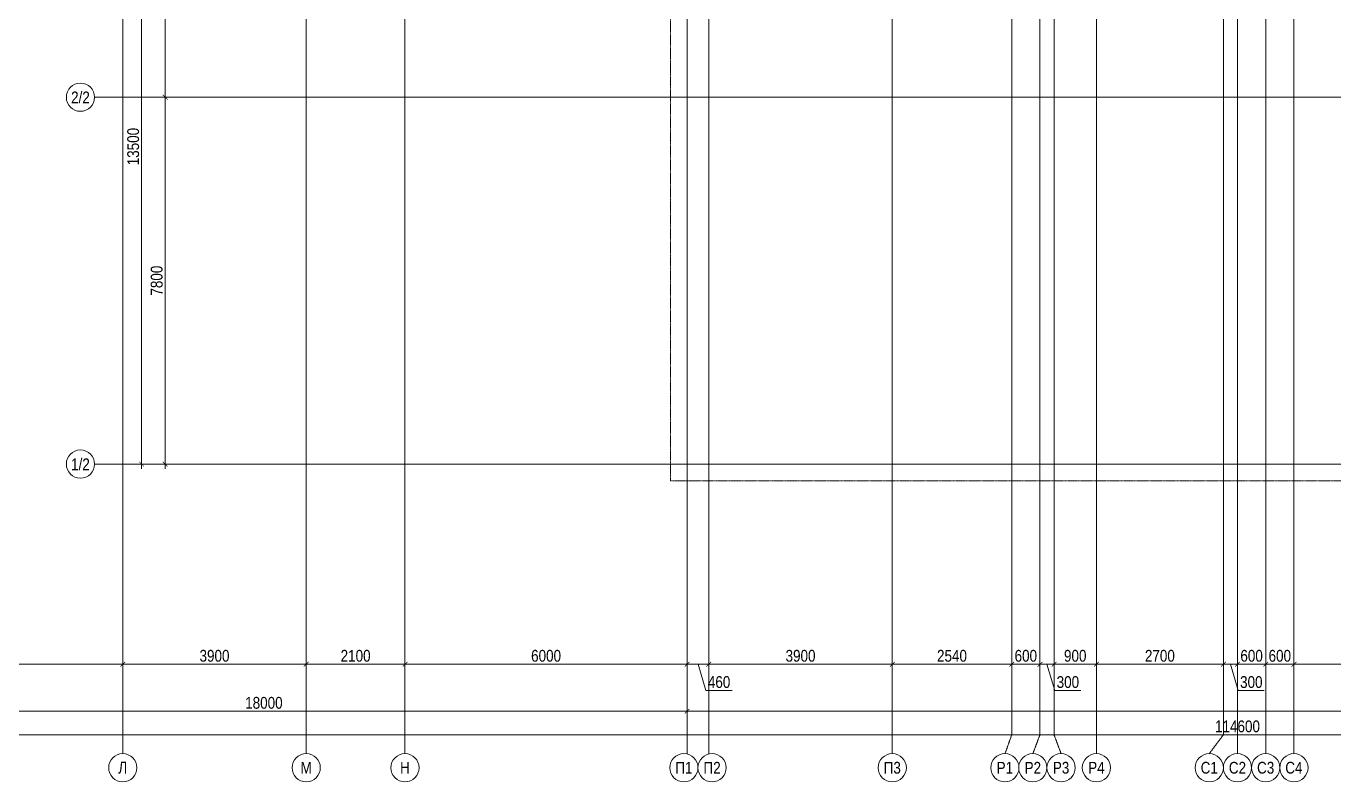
# Model space of a CAD drawing. Header units: millimetres. Extents: x -328335 to 1212475, y -208171 to 164144.
# Drawn here: x 226322 to 254125, y -6755 to 9310 of the extents above; entities that cross this region are included whole.
import ezdxf
from ezdxf import colors
from ezdxf.entities.mleader import LeaderData, LeaderLine
from ezdxf.enums import TextEntityAlignment as Align
from ezdxf.math import Vec2, Vec3

# ---------------------------------------------------------------- set-up
doc = ezdxf.new("R2010")
doc.units = ezdxf.units.MM
doc.header["$LTSCALE"] = 0.5
doc.linetypes.add('CENTER2', pattern=[28.575, 19.05, -3.175, 3.175, -3.175])
doc.linetypes.add('DASHED', pattern=[19.05, 12.7, -6.35])
doc.layers.get('Defpoints').update_dxf_attribs({"color": 140})
doc.layers.add('АР_Делит', color=120, linetype='Continuous', lineweight=0, plot=False)
doc.layers.add('АЦ_Выноски', color=7, linetype='Continuous', lineweight=5)
doc.layers.add('РД_Оси_размер', color=8, linetype='Continuous', lineweight=0)
doc.layers.add('РД_Оси_100', color=7, linetype='Continuous', lineweight=0, true_color=0x525252)
doc.styles.add('style1', font='ARIALN.TTF')
doc.styles.add('ккк', font='isocpeur.ttf', dxfattribs={"width": 0.85, "oblique": 15})
doc.dimstyles.new('Dim100_ареал', dxfattribs={"dimscale": 100, "dimtxt": 2.5, "dimasz": 1, "dimexe": 1, "dimexo": 1, "dimgap": 0.5, "dimtad": 1, "dimzin": 12, "dimdsep": 46, "dimtxsty": 'style1', "dimblk": 'ARCHTICK', "dimcen": 1, "dimdle": 1, "dimaunit": 1, "dimadec": 0, "dimazin": 3, "dimtfac": 1, "dimtmove": 1, "dimatfit": 3, "dimldrblk": 'OPEN30', "dimfxl": 2, "dimfxlon": 1, "dimtolj": 1, "dimtzin": 0, "dimlwd": 5, "dimlwe": 5, "dimarcsym": 0})

# ---------------------------------------------------------------- blocks, each defined once
blk = doc.blocks.new('A-iden')
at = {"linetype": 'Continuous', "lineweight": 5}
blk.add_circle((0, -4), 3, dxfattribs=at)
at = {"color": 0, "linetype": 'Continuous', "lineweight": 20, "style": 'ккк', "width": 0.85}
blk.add_attdef('ID', text='', height=4, dxfattribs=at).set_placement((0.31, -3.85), align=Align.MIDDLE_CENTER)
blk = doc.blocks.new('_ArchTick')
at = {"color": 0, "linetype": 'ByBlock', "const_width": 0.15}
blk.add_lwpolyline([(-0.5, -0.5), (0.5, 0.5)], dxfattribs=at)
blk = doc.blocks.new('*D168')
at = {"layer": 'Defpoints', "color": 0, "transparency": 16777216}
for p in [(28500, -3255), (33600, -3255), (33600, -4255)]:
    blk.add_point(p, dxfattribs=at)
at = {"layer": 'РД_Оси_размер', "color": 0, "lineweight": 5, "transparency": 16777216}
for p, q in [((28500, -4055), (28500, -4355)), ((33600, -4055), (33600, -4355)), ((28400, -4255), (33700, -4255))]:
    blk.add_line(p, q, dxfattribs=at)
at = {"layer": 'РД_Оси_размер', "color": 0, "lineweight": 5, "transparency": 16777216, "xscale": 100, "yscale": 100, "zscale": 100, "rotation": 180}
blk.add_blockref('_ArchTick', (28500, -4255), dxfattribs=at)
at = {"layer": 'РД_Оси_размер', "color": 0, "lineweight": 5, "transparency": 16777216, "xscale": 100, "yscale": 100, "zscale": 100}
blk.add_blockref('_ArchTick', (33600, -4255), dxfattribs=at)
at = {"layer": 'РД_Оси_размер', "color": 0, "transparency": 16777216, "insert": (31050, -4077), "char_height": 250, "attachment_point": 5, "style": 'style1'}
blk.add_mtext('\\A1;5100', dxfattribs=at)
blk = doc.blocks.new('_Open30')
at = {"color": 0, "linetype": 'ByBlock', "lineweight": -2}
for p, q in [((-1, 0.27), (0, 0)), ((0, 0), (-1, -0.27)), ((0, 0), (-1, 0))]:
    blk.add_line(p, q, dxfattribs=at)
blk = doc.blocks.new('*D169')
at = {"layer": 'Defpoints', "color": 0, "transparency": 16777216}
for p in [(33600, -3255), (37500, -3255), (37500, -4255)]:
    blk.add_point(p, dxfattribs=at)
at = {"layer": 'РД_Оси_размер', "color": 0, "lineweight": 5, "transparency": 16777216}
for p, q in [((33600, -4055), (33600, -4355)), ((37500, -4055), (37500, -4355)), ((33500, -4255), (37600, -4255))]:
    blk.add_line(p, q, dxfattribs=at)
at = {"layer": 'РД_Оси_размер', "color": 0, "lineweight": 5, "transparency": 16777216, "xscale": 100, "yscale": 100, "zscale": 100, "rotation": 180}
blk.add_blockref('_ArchTick', (33600, -4255), dxfattribs=at)
at = {"layer": 'РД_Оси_размер', "color": 0, "lineweight": 5, "transparency": 16777216, "xscale": 100, "yscale": 100, "zscale": 100}
blk.add_blockref('_ArchTick', (37500, -4255), dxfattribs=at)
at = {"layer": 'РД_Оси_размер', "color": 0, "transparency": 16777216, "insert": (35550, -4077), "char_height": 250, "attachment_point": 5, "style": 'style1'}
blk.add_mtext('\\A1;3900', dxfattribs=at)
blk = doc.blocks.new('*D170')
at = {"layer": 'Defpoints', "color": 0, "transparency": 16777216}
for p in [(37500, -3255), (39600, -3255), (39600, -4255)]:
    blk.add_point(p, dxfattribs=at)
at = {"layer": 'РД_Оси_размер', "color": 0, "lineweight": 5, "transparency": 16777216}
for p, q in [((37500, -4055), (37500, -4355)), ((39600, -4055), (39600, -4355)), ((37400, -4255), (39700, -4255))]:
    blk.add_line(p, q, dxfattribs=at)
at = {"layer": 'РД_Оси_размер', "color": 0, "lineweight": 5, "transparency": 16777216, "xscale": 100, "yscale": 100, "zscale": 100, "rotation": 180}
blk.add_blockref('_ArchTick', (37500, -4255), dxfattribs=at)
at = {"layer": 'РД_Оси_размер', "color": 0, "lineweight": 5, "transparency": 16777216, "xscale": 100, "yscale": 100, "zscale": 100}
blk.add_blockref('_ArchTick', (39600, -4255), dxfattribs=at)
at = {"layer": 'РД_Оси_размер', "color": 0, "transparency": 16777216, "insert": (38550, -4077), "char_height": 250, "attachment_point": 5, "style": 'style1'}
blk.add_mtext('\\A1;2100', dxfattribs=at)
blk = doc.blocks.new('*D171')
at = {"layer": 'Defpoints', "color": 0, "transparency": 16777216}
for p in [(39600, -3255), (45600, -3255), (45600, -4255)]:
    blk.add_point(p, dxfattribs=at)
at = {"layer": 'РД_Оси_размер', "color": 0, "lineweight": 5, "transparency": 16777216}
for p, q in [((39600, -4055), (39600, -4355)), ((45600, -4055), (45600, -4355)), ((39500, -4255), (45700, -4255))]:
    blk.add_line(p, q, dxfattribs=at)
at = {"layer": 'РД_Оси_размер', "color": 0, "lineweight": 5, "transparency": 16777216, "xscale": 100, "yscale": 100, "zscale": 100, "rotation": 180}
blk.add_blockref('_ArchTick', (39600, -4255), dxfattribs=at)
at = {"layer": 'РД_Оси_размер', "color": 0, "lineweight": 5, "transparency": 16777216, "xscale": 100, "yscale": 100, "zscale": 100}
blk.add_blockref('_ArchTick', (45600, -4255), dxfattribs=at)
at = {"layer": 'РД_Оси_размер', "color": 0, "transparency": 16777216, "insert": (42600, -4077), "char_height": 250, "attachment_point": 5, "style": 'style1'}
blk.add_mtext('\\A1;6000', dxfattribs=at)
blk = doc.blocks.new('*D172')
at = {"layer": 'Defpoints', "color": 0, "transparency": 16777216}
for p in [(45600, -3255), (46060, -3255), (46060, -4255)]:
    blk.add_point(p, dxfattribs=at)
at = {"layer": 'РД_Оси_размер', "color": 0, "lineweight": 5, "transparency": 16777216}
for p, q in [((45600, -4055), (45600, -4355)), ((46060, -4055), (46060, -4355)), ((45500, -4255), (46160, -4255)), ((45830, -4255), (45997, -4813)), ((45997, -4813), (46558, -4813))]:
    blk.add_line(p, q, dxfattribs=at)
at = {"layer": 'РД_Оси_размер', "color": 0, "lineweight": 5, "transparency": 16777216, "xscale": 100, "yscale": 100, "zscale": 100, "rotation": 180}
blk.add_blockref('_ArchTick', (45600, -4255), dxfattribs=at)
at = {"layer": 'РД_Оси_размер', "color": 0, "lineweight": 5, "transparency": 16777216, "xscale": 100, "yscale": 100, "zscale": 100}
blk.add_blockref('_ArchTick', (46060, -4255), dxfattribs=at)
at = {"layer": 'РД_Оси_размер', "color": 0, "transparency": 16777216, "insert": (46278, -4635), "char_height": 250, "attachment_point": 5, "style": 'style1'}
blk.add_mtext('\\A1;460', dxfattribs=at)
blk = doc.blocks.new('*D173')
at = {"layer": 'Defpoints', "color": 0, "transparency": 16777216}
for p in [(46060, -3255), (49960, -3255), (49960, -4255)]:
    blk.add_point(p, dxfattribs=at)
at = {"layer": 'РД_Оси_размер', "color": 0, "lineweight": 5, "transparency": 16777216}
for p, q in [((46060, -4055), (46060, -4355)), ((49960, -4055), (49960, -4355)), ((45960, -4255), (50060, -4255))]:
    blk.add_line(p, q, dxfattribs=at)
at = {"layer": 'РД_Оси_размер', "color": 0, "lineweight": 5, "transparency": 16777216, "xscale": 100, "yscale": 100, "zscale": 100, "rotation": 180}
blk.add_blockref('_ArchTick', (46060, -4255), dxfattribs=at)
at = {"layer": 'РД_Оси_размер', "color": 0, "lineweight": 5, "transparency": 16777216, "xscale": 100, "yscale": 100, "zscale": 100}
blk.add_blockref('_ArchTick', (49960, -4255), dxfattribs=at)
at = {"layer": 'РД_Оси_размер', "color": 0, "transparency": 16777216, "insert": (48010, -4077), "char_height": 250, "attachment_point": 5, "style": 'style1'}
blk.add_mtext('\\A1;3900', dxfattribs=at)
blk = doc.blocks.new('*D174')
at = {"layer": 'Defpoints', "color": 0, "transparency": 16777216}
for p in [(49960, -3255), (52500, -3255), (52500, -4255)]:
    blk.add_point(p, dxfattribs=at)
at = {"layer": 'РД_Оси_размер', "color": 0, "lineweight": 5, "transparency": 16777216}
for p, q in [((49960, -4055), (49960, -4355)), ((52500, -4055), (52500, -4355)), ((49860, -4255), (52600, -4255))]:
    blk.add_line(p, q, dxfattribs=at)
at = {"layer": 'РД_Оси_размер', "color": 0, "lineweight": 5, "transparency": 16777216, "xscale": 100, "yscale": 100, "zscale": 100, "rotation": 180}
blk.add_blockref('_ArchTick', (49960, -4255), dxfattribs=at)
at = {"layer": 'РД_Оси_размер', "color": 0, "lineweight": 5, "transparency": 16777216, "xscale": 100, "yscale": 100, "zscale": 100}
blk.add_blockref('_ArchTick', (52500, -4255), dxfattribs=at)
at = {"layer": 'РД_Оси_размер', "color": 0, "transparency": 16777216, "insert": (51230, -4077), "char_height": 250, "attachment_point": 5, "style": 'style1'}
blk.add_mtext('\\A1;2540', dxfattribs=at)
blk = doc.blocks.new('*D175')
at = {"layer": 'Defpoints', "color": 0, "transparency": 16777216}
for p in [(52500, -3255), (53100, -3255), (53100, -4255)]:
    blk.add_point(p, dxfattribs=at)
at = {"layer": 'РД_Оси_размер', "color": 0, "lineweight": 5, "transparency": 16777216}
for p, q in [((52500, -4055), (52500, -4355)), ((53100, -4055), (53100, -4355)), ((52400, -4255), (53200, -4255))]:
    blk.add_line(p, q, dxfattribs=at)
at = {"layer": 'РД_Оси_размер', "color": 0, "lineweight": 5, "transparency": 16777216, "xscale": 100, "yscale": 100, "zscale": 100, "rotation": 180}
blk.add_blockref('_ArchTick', (52500, -4255), dxfattribs=at)
at = {"layer": 'РД_Оси_размер', "color": 0, "lineweight": 5, "transparency": 16777216, "xscale": 100, "yscale": 100, "zscale": 100}
blk.add_blockref('_ArchTick', (53100, -4255), dxfattribs=at)
at = {"layer": 'РД_Оси_размер', "color": 0, "transparency": 16777216, "insert": (52800, -4077), "char_height": 250, "attachment_point": 5, "style": 'style1'}
blk.add_mtext('\\A1;600', dxfattribs=at)
blk = doc.blocks.new('*D176')
at = {"layer": 'Defpoints', "color": 0, "transparency": 16777216}
for p in [(53100, -3255), (53400, -3255), (53400, -4255)]:
    blk.add_point(p, dxfattribs=at)
at = {"layer": 'РД_Оси_размер', "color": 0, "lineweight": 5, "transparency": 16777216}
for p, q in [((53100, -4055), (53100, -4355)), ((53400, -4055), (53400, -4355)), ((53000, -4255), (53500, -4255)), ((53250, -4255), (53417, -4813)), ((53417, -4813), (53970, -4813))]:
    blk.add_line(p, q, dxfattribs=at)
at = {"layer": 'РД_Оси_размер', "color": 0, "lineweight": 5, "transparency": 16777216, "xscale": 100, "yscale": 100, "zscale": 100, "rotation": 180}
blk.add_blockref('_ArchTick', (53100, -4255), dxfattribs=at)
at = {"layer": 'РД_Оси_размер', "color": 0, "lineweight": 5, "transparency": 16777216, "xscale": 100, "yscale": 100, "zscale": 100}
blk.add_blockref('_ArchTick', (53400, -4255), dxfattribs=at)
at = {"layer": 'РД_Оси_размер', "color": 0, "transparency": 16777216, "insert": (53694, -4635), "char_height": 250, "attachment_point": 5, "style": 'style1'}
blk.add_mtext('\\A1;300', dxfattribs=at)
blk = doc.blocks.new('*D259')
at = {"layer": 'Defpoints', "color": 0, "transparency": 16777216}
for p in [(53400, -3255), (54300, -3255), (54300, -4255)]:
    blk.add_point(p, dxfattribs=at)
at = {"layer": 'РД_Оси_размер', "color": 0, "lineweight": 5, "transparency": 16777216}
for p, q in [((53400, -4055), (53400, -4355)), ((54300, -4055), (54300, -4355)), ((53300, -4255), (54400, -4255))]:
    blk.add_line(p, q, dxfattribs=at)
at = {"layer": 'РД_Оси_размер', "color": 0, "lineweight": 5, "transparency": 16777216, "xscale": 100, "yscale": 100, "zscale": 100, "rotation": 180}
blk.add_blockref('_ArchTick', (53400, -4255), dxfattribs=at)
at = {"layer": 'РД_Оси_размер', "color": 0, "lineweight": 5, "transparency": 16777216, "xscale": 100, "yscale": 100, "zscale": 100}
blk.add_blockref('_ArchTick', (54300, -4255), dxfattribs=at)
at = {"layer": 'РД_Оси_размер', "color": 0, "transparency": 16777216, "insert": (53850, -4077), "char_height": 250, "attachment_point": 5, "style": 'style1'}
blk.add_mtext('\\A1;900', dxfattribs=at)
blk = doc.blocks.new('*D260')
at = {"layer": 'Defpoints', "color": 0, "transparency": 16777216}
for p in [(54300, -3255), (57000, -3255), (57000, -4255)]:
    blk.add_point(p, dxfattribs=at)
at = {"layer": 'РД_Оси_размер', "color": 0, "lineweight": 5, "transparency": 16777216}
for p, q in [((54300, -4055), (54300, -4355)), ((57000, -4055), (57000, -4355)), ((54200, -4255), (57100, -4255))]:
    blk.add_line(p, q, dxfattribs=at)
at = {"layer": 'РД_Оси_размер', "color": 0, "lineweight": 5, "transparency": 16777216, "xscale": 100, "yscale": 100, "zscale": 100, "rotation": 180}
blk.add_blockref('_ArchTick', (54300, -4255), dxfattribs=at)
at = {"layer": 'РД_Оси_размер', "color": 0, "lineweight": 5, "transparency": 16777216, "xscale": 100, "yscale": 100, "zscale": 100}
blk.add_blockref('_ArchTick', (57000, -4255), dxfattribs=at)
at = {"layer": 'РД_Оси_размер', "color": 0, "transparency": 16777216, "insert": (55650, -4077), "char_height": 250, "attachment_point": 5, "style": 'style1'}
blk.add_mtext('\\A1;2700', dxfattribs=at)
blk = doc.blocks.new('*D261')
at = {"layer": 'Defpoints', "color": 0, "transparency": 16777216}
for p in [(57000, -3255), (57300, -3255), (57300, -4255)]:
    blk.add_point(p, dxfattribs=at)
at = {"layer": 'РД_Оси_размер', "color": 0, "lineweight": 5, "transparency": 16777216}
for p, q in [((57000, -4055), (57000, -4355)), ((57300, -4055), (57300, -4355)), ((56900, -4255), (57400, -4255)), ((57150, -4255), (57317, -4813)), ((57317, -4813), (57870, -4813))]:
    blk.add_line(p, q, dxfattribs=at)
at = {"layer": 'РД_Оси_размер', "color": 0, "lineweight": 5, "transparency": 16777216, "xscale": 100, "yscale": 100, "zscale": 100, "rotation": 180}
blk.add_blockref('_ArchTick', (57000, -4255), dxfattribs=at)
at = {"layer": 'РД_Оси_размер', "color": 0, "lineweight": 5, "transparency": 16777216, "xscale": 100, "yscale": 100, "zscale": 100}
blk.add_blockref('_ArchTick', (57300, -4255), dxfattribs=at)
at = {"layer": 'РД_Оси_размер', "color": 0, "transparency": 16777216, "insert": (57594, -4635), "char_height": 250, "attachment_point": 5, "style": 'style1'}
blk.add_mtext('\\A1;300', dxfattribs=at)
blk = doc.blocks.new('*D262')
at = {"layer": 'Defpoints', "color": 0, "transparency": 16777216}
for p in [(57300, -3255), (57900, -3255), (57900, -4255)]:
    blk.add_point(p, dxfattribs=at)
at = {"layer": 'РД_Оси_размер', "color": 0, "lineweight": 5, "transparency": 16777216}
for p, q in [((57300, -4055), (57300, -4355)), ((57900, -4055), (57900, -4355)), ((57200, -4255), (58000, -4255))]:
    blk.add_line(p, q, dxfattribs=at)
at = {"layer": 'РД_Оси_размер', "color": 0, "lineweight": 5, "transparency": 16777216, "xscale": 100, "yscale": 100, "zscale": 100, "rotation": 180}
blk.add_blockref('_ArchTick', (57300, -4255), dxfattribs=at)
at = {"layer": 'РД_Оси_размер', "color": 0, "lineweight": 5, "transparency": 16777216, "xscale": 100, "yscale": 100, "zscale": 100}
blk.add_blockref('_ArchTick', (57900, -4255), dxfattribs=at)
at = {"layer": 'РД_Оси_размер', "color": 0, "transparency": 16777216, "insert": (57600, -4077), "char_height": 250, "attachment_point": 5, "style": 'style1'}
blk.add_mtext('\\A1;600', dxfattribs=at)
blk = doc.blocks.new('*D263')
at = {"layer": 'Defpoints', "color": 0, "transparency": 16777216}
for p in [(57900, -3255), (58500, -3255), (58500, -4255)]:
    blk.add_point(p, dxfattribs=at)
at = {"layer": 'РД_Оси_размер', "color": 0, "lineweight": 5, "transparency": 16777216}
for p, q in [((57900, -4055), (57900, -4355)), ((58500, -4055), (58500, -4355)), ((57800, -4255), (58600, -4255))]:
    blk.add_line(p, q, dxfattribs=at)
at = {"layer": 'РД_Оси_размер', "color": 0, "lineweight": 5, "transparency": 16777216, "xscale": 100, "yscale": 100, "zscale": 100, "rotation": 180}
blk.add_blockref('_ArchTick', (57900, -4255), dxfattribs=at)
at = {"layer": 'РД_Оси_размер', "color": 0, "lineweight": 5, "transparency": 16777216, "xscale": 100, "yscale": 100, "zscale": 100}
blk.add_blockref('_ArchTick', (58500, -4255), dxfattribs=at)
at = {"layer": 'РД_Оси_размер', "color": 0, "transparency": 16777216, "insert": (58200, -4077), "char_height": 250, "attachment_point": 5, "style": 'style1'}
blk.add_mtext('\\A1;600', dxfattribs=at)
blk = doc.blocks.new('*D264')
at = {"layer": 'Defpoints', "color": 0, "transparency": 16777216}
for p in [(58500, -3255), (62100, -3255), (62100, -4255)]:
    blk.add_point(p, dxfattribs=at)
at = {"layer": 'РД_Оси_размер', "color": 0, "lineweight": 5, "transparency": 16777216}
for p, q in [((58500, -4055), (58500, -4355)), ((62100, -4055), (62100, -4355)), ((58400, -4255), (62200, -4255))]:
    blk.add_line(p, q, dxfattribs=at)
at = {"layer": 'РД_Оси_размер', "color": 0, "lineweight": 5, "transparency": 16777216, "xscale": 100, "yscale": 100, "zscale": 100, "rotation": 180}
blk.add_blockref('_ArchTick', (58500, -4255), dxfattribs=at)
at = {"layer": 'РД_Оси_размер', "color": 0, "lineweight": 5, "transparency": 16777216, "xscale": 100, "yscale": 100, "zscale": 100}
blk.add_blockref('_ArchTick', (62100, -4255), dxfattribs=at)
at = {"layer": 'РД_Оси_размер', "color": 0, "transparency": 16777216, "insert": (60300, -4077), "char_height": 250, "attachment_point": 5, "style": 'style1'}
blk.add_mtext('\\A1;3600', dxfattribs=at)
blk = doc.blocks.new('*D30')
at = {"layer": 'Defpoints', "color": 0, "transparency": 16777216}
for p in [(0, -3255), (114600, -3255), (114600, -5755)]:
    blk.add_point(p, dxfattribs=at)
at = {"layer": 'РД_Оси_размер', "color": 0, "lineweight": 5, "transparency": 16777216}
for p, q in [((0, -5555), (0, -5855)), ((114600, -5555), (114600, -5855)), ((-100, -5755), (114700, -5755))]:
    blk.add_line(p, q, dxfattribs=at)
at = {"layer": 'РД_Оси_размер', "color": 0, "lineweight": 5, "transparency": 16777216, "xscale": 100, "yscale": 100, "zscale": 100, "rotation": 180}
blk.add_blockref('_ArchTick', (0, -5755), dxfattribs=at)
at = {"layer": 'РД_Оси_размер', "color": 0, "lineweight": 5, "transparency": 16777216, "xscale": 100, "yscale": 100, "zscale": 100}
blk.add_blockref('_ArchTick', (114600, -5755), dxfattribs=at)
at = {"layer": 'РД_Оси_размер', "color": 0, "transparency": 16777216, "insert": (57300, -5577), "char_height": 250, "attachment_point": 5, "style": 'style1'}
blk.add_mtext('\\A1;114600', dxfattribs=at)
blk = doc.blocks.new('*D43')
at = {"layer": 'Defpoints', "color": 0, "transparency": 16777216}
for p in [(34000, 13500), (37500, 13500), (37500, 0)]:
    blk.add_point(p, dxfattribs=at)
at = {"layer": 'РД_Оси_размер', "color": 0, "lineweight": 5, "transparency": 16777216}
for p, q in [((34200, 13500), (33900, 13500)), ((34000, -100), (34000, 13600)), ((34200, 0), (33900, 0))]:
    blk.add_line(p, q, dxfattribs=at)
at = {"layer": 'РД_Оси_размер', "color": 0, "lineweight": 5, "transparency": 16777216, "xscale": 100, "yscale": 100, "zscale": 100}
for p, rotation in [((34000, 13500), 90), ((34000, 0), 270)]:
    blk.add_blockref('_ArchTick', p, dxfattribs=dict(at, rotation=rotation))
at = {"layer": 'РД_Оси_размер', "color": 0, "transparency": 16777216, "insert": (33822, 6750), "char_height": 250, "attachment_point": 5, "rotation": 90, "style": 'style1'}
blk.add_mtext('\\A1;13500', dxfattribs=at)
blk = doc.blocks.new('*D181')
at = {"layer": 'Defpoints', "color": 0, "transparency": 16777216}
for p in [(36000, 12000), (34500, 7800), (36000, 7800)]:
    blk.add_point(p, dxfattribs=at)
at = {"layer": 'РД_Оси_размер', "color": 0, "lineweight": 5, "transparency": 16777216}
for p, q in [((34700, 12000), (34400, 12000)), ((34500, 12100), (34500, 7700)), ((34700, 7800), (34400, 7800))]:
    blk.add_line(p, q, dxfattribs=at)
at = {"layer": 'РД_Оси_размер', "color": 0, "lineweight": 5, "transparency": 16777216, "xscale": 100, "yscale": 100, "zscale": 100}
for p, rotation in [((34500, 12000), 90), ((34500, 7800), 270)]:
    blk.add_blockref('_ArchTick', p, dxfattribs=dict(at, rotation=rotation))
at = {"layer": 'РД_Оси_размер', "color": 0, "transparency": 16777216, "insert": (34322, 9900), "char_height": 250, "attachment_point": 5, "rotation": 90, "style": 'style1'}
blk.add_mtext('\\A1;4200', dxfattribs=at)
blk = doc.blocks.new('*D182')
at = {"layer": 'Defpoints', "color": 0, "transparency": 16777216}
for p in [(36000, 7800), (34500, 0), (36000, 0)]:
    blk.add_point(p, dxfattribs=at)
at = {"layer": 'РД_Оси_размер', "color": 0, "lineweight": 5, "transparency": 16777216}
for p, q in [((34700, 7800), (34400, 7800)), ((34500, 7900), (34500, -100)), ((34700, 0), (34400, 0))]:
    blk.add_line(p, q, dxfattribs=at)
at = {"layer": 'РД_Оси_размер', "color": 0, "lineweight": 5, "transparency": 16777216, "xscale": 100, "yscale": 100, "zscale": 100}
for p, rotation in [((34500, 7800), 90), ((34500, 0), 270)]:
    blk.add_blockref('_ArchTick', p, dxfattribs=dict(at, rotation=rotation))
at = {"layer": 'РД_Оси_размер', "color": 0, "transparency": 16777216, "insert": (34322, 3900), "char_height": 250, "attachment_point": 5, "rotation": 90, "style": 'style1'}
blk.add_mtext('\\A1;7800', dxfattribs=at)
blk = doc.blocks.new('*D50')
at = {"layer": 'Defpoints', "color": 0, "transparency": 16777216}
for p in [(27600, -3255), (45600, -3253), (45600, -5255)]:
    blk.add_point(p, dxfattribs=at)
at = {"layer": 'РД_Оси_размер', "color": 0, "lineweight": 5, "transparency": 16777216}
for p, q in [((27500, -5255), (45700, -5255)), ((27600, -5055), (27600, -5355)), ((45600, -5055), (45600, -5355))]:
    blk.add_line(p, q, dxfattribs=at)
at = {"layer": 'РД_Оси_размер', "color": 0, "lineweight": 5, "transparency": 16777216, "xscale": 100, "yscale": 100, "zscale": 100, "rotation": 180}
blk.add_blockref('_ArchTick', (27600, -5255), dxfattribs=at)
at = {"layer": 'РД_Оси_размер', "color": 0, "lineweight": 5, "transparency": 16777216, "xscale": 100, "yscale": 100, "zscale": 100}
blk.add_blockref('_ArchTick', (45600, -5255), dxfattribs=at)
at = {"layer": 'РД_Оси_размер', "color": 0, "transparency": 16777216, "insert": (36600, -5077), "char_height": 250, "attachment_point": 5, "style": 'style1'}
blk.add_mtext('\\A1;18000', dxfattribs=at)
blk = doc.blocks.new('*D46')
at = {"layer": 'Defpoints', "color": 0, "transparency": 16777216}
for p in [(45600, -3255), (83100, -3255), (83100, -5255)]:
    blk.add_point(p, dxfattribs=at)
at = {"layer": 'РД_Оси_размер', "color": 0, "lineweight": 5, "transparency": 16777216}
for p, q in [((45500, -5255), (83200, -5255)), ((45600, -5055), (45600, -5355)), ((83100, -5055), (83100, -5355))]:
    blk.add_line(p, q, dxfattribs=at)
at = {"layer": 'РД_Оси_размер', "color": 0, "lineweight": 5, "transparency": 16777216, "xscale": 100, "yscale": 100, "zscale": 100, "rotation": 180}
blk.add_blockref('_ArchTick', (45600, -5255), dxfattribs=at)
at = {"layer": 'РД_Оси_размер', "color": 0, "lineweight": 5, "transparency": 16777216, "xscale": 100, "yscale": 100, "zscale": 100}
blk.add_blockref('_ArchTick', (83100, -5255), dxfattribs=at)
at = {"layer": 'РД_Оси_размер', "color": 0, "transparency": 16777216, "insert": (64350, -5077), "char_height": 250, "attachment_point": 5, "style": 'style1'}
blk.add_mtext('\\A1;37500', dxfattribs=at)
blk = doc.blocks.new('_Dot')
at = {"color": 0, "linetype": 'ByBlock', "lineweight": -2}
blk.add_line((-0.5, 0), (-1, 0), dxfattribs=at)
at = {"color": 0, "linetype": 'ByBlock', "const_width": 0.5}
blk.add_lwpolyline([(-0.25, 0, 1), (0.25, 0, 1)], format="xyb", close=True, dxfattribs=at)
blk = doc.blocks.new('СОШ_2200_АР_ОСИ_М100_28.05.24')
at = {"layer": 'АР_Делит', "color": 5, "linetype": 'DASHED'}
blk.add_lwpolyline([(-355, 100855), (37145, 100855), (37145, 129155), (72745, 129155), (72745, 135155), (114955, 135155), (114955, -355), (93595.036, -355), (93595.036, 13855), (94145, 13855), (94145, 68320), (66055, 68320), (66055, 13857.73), (83455, 13857.73), (83455, -355), (45245, -355), (45245, 13145), (44695, 13145), (44695, 26755), (45245, 26755), (45245, 68320), (20455, 68320)], dxfattribs=at)
at = {"layer": 'РД_Оси_100', "color": 8, "linetype": 'CENTER2', "true_color": 0x808080}
for p, q in [((37500, -6155), (37500, 139938.679)), ((39600, -6155), (39600, 139938.679)), ((49960, -6155), (49960, 139938.679)), ((33000, 7800), (85055, 7800)), ((33000, 0), (85055, 0))]:
    blk.add_line(p, q, dxfattribs=at)
for points in [[(33600, 139938.679), (33600, -6155)], [(45530, 139938.679), (45600, 139538.679), (45600, -6163.457)], [(46060, -6163.105), (46060, 139538.679), (46130, 139938.679)], [(52500, 139938.679), (52500, -5755), (52358.276, -6155)], [(53100, 139938.679), (53100, -5755), (52949.266, -6155)], [(54300, 139938.679), (54300, -6155)], [(57300, 139938.679), (57300, -6155)], [(58500, 139938.679), (58500, -6155)], [(53400, 70753.904), (53400, -5755), (53550, -6155)], [(57000, 70839.76), (57000, -5755), (56700, -6155)], [(57900, 70753.904), (57900, -6155)]]:
    blk.add_lwpolyline(points, dxfattribs=at)
at = {"layer": 'РД_Оси_100', "color": 0}
ref = blk.add_blockref('A-iden', (32700, 8200), dxfattribs=dict(at, xscale=100, yscale=100, zscale=100))
ref.add_attrib('ID', '2/2', dxfattribs={"layer": '0', "linetype": 'Continuous', "height": 250, "style": 'style1'}).set_placement((32700, 7800), align=Align.MIDDLE)
ref = blk.add_blockref('A-iden', (32700, 400), dxfattribs=dict(at, xscale=100, yscale=100, zscale=100))
ref.add_attrib('ID', '1/2', dxfattribs={"layer": '0', "linetype": 'Continuous', "height": 250, "style": 'style1'}).set_placement((32700, 0), align=Align.MIDDLE)
ref = blk.add_blockref('A-iden', (33600, -6054.999), dxfattribs=dict(at, xscale=100, yscale=100, zscale=100))
ref.add_attrib('ID', 'Л', dxfattribs={"layer": '0', "linetype": 'Continuous', "height": 250, "style": 'style1'}).set_placement((33600, -6454.999), align=Align.MIDDLE)
ref = blk.add_blockref('A-iden', (37500, -6054.999), dxfattribs=dict(at, xscale=100, yscale=100, zscale=100))
ref.add_attrib('ID', 'М', dxfattribs={"layer": '0', "linetype": 'Continuous', "height": 250, "style": 'style1'}).set_placement((37500, -6454.999), align=Align.MIDDLE)
ref = blk.add_blockref('A-iden', (39600, -6054.999), dxfattribs=dict(at, xscale=100, yscale=100, zscale=100))
ref.add_attrib('ID', 'Н', dxfattribs={"layer": '0', "linetype": 'Continuous', "height": 250, "style": 'style1'}).set_placement((39600, -6454.999), align=Align.MIDDLE)
ref = blk.add_blockref('A-iden', (45529.266, -6054.999), dxfattribs=dict(at, xscale=100, yscale=100, zscale=100))
ref.add_attrib('ID', 'П1', dxfattribs={"layer": '0', "linetype": 'Continuous', "height": 250, "style": 'style1'}).set_placement((45529.266, -6454.999), align=Align.MIDDLE)
at = {"layer": 'РД_Оси_100', "color": 1}
ref = blk.add_blockref('A-iden', (46129.266, -6054.999), dxfattribs=dict(at, xscale=100, yscale=100, zscale=100))
ref.add_attrib('ID', 'П2', dxfattribs={"layer": '0', "linetype": 'Continuous', "height": 250, "style": 'style1'}).set_placement((46129.266, -6454.999), align=Align.MIDDLE)
ref = blk.add_blockref('A-iden', (49960, -6054.999), dxfattribs=dict(at, xscale=100, yscale=100, zscale=100))
ref.add_attrib('ID', 'П3', dxfattribs={"layer": '0', "linetype": 'Continuous', "height": 250, "style": 'style1'}).set_placement((49960, -6454.999), align=Align.MIDDLE)
at = {"layer": 'РД_Оси_100', "color": 0}
ref = blk.add_blockref('A-iden', (52353.771, -6054.966), dxfattribs=dict(at, xscale=100, yscale=100, zscale=100))
ref.add_attrib('ID', 'Р1', dxfattribs={"layer": '0', "linetype": 'Continuous', "height": 250, "style": 'style1'}).set_placement((52353.771, -6454.966), align=Align.MIDDLE)
ref = blk.add_blockref('A-iden', (52948.532, -6054.999), dxfattribs=dict(at, xscale=100, yscale=100, zscale=100))
ref.add_attrib('ID', 'Р2', dxfattribs={"layer": '0', "linetype": 'Continuous', "height": 250, "style": 'style1'}).set_placement((52948.532, -6454.999), align=Align.MIDDLE)
ref = blk.add_blockref('A-iden', (53549.266, -6054.999), dxfattribs=dict(at, xscale=100, yscale=100, zscale=100))
ref.add_attrib('ID', 'Р3', dxfattribs={"layer": '0', "linetype": 'Continuous', "height": 250, "style": 'style1'}).set_placement((53549.266, -6454.999), align=Align.MIDDLE)
ref = blk.add_blockref('A-iden', (54300.734, -6054.999), dxfattribs=dict(at, xscale=100, yscale=100, zscale=100))
ref.add_attrib('ID', 'Р4', dxfattribs={"layer": '0', "linetype": 'Continuous', "height": 250, "style": 'style1'}).set_placement((54300.734, -6454.999), align=Align.MIDDLE)
ref = blk.add_blockref('A-iden', (56700, -6055), dxfattribs=dict(at, xscale=100, yscale=100, zscale=100))
ref.add_attrib('ID', 'С1', dxfattribs={"layer": '0', "linetype": 'Continuous', "height": 250, "style": 'style1'}).set_placement((56700, -6455), align=Align.MIDDLE)
ref = blk.add_blockref('A-iden', (57299.266, -6054.999), dxfattribs=dict(at, xscale=100, yscale=100, zscale=100))
ref.add_attrib('ID', 'С2', dxfattribs={"layer": '0', "linetype": 'Continuous', "height": 250, "style": 'style1'}).set_placement((57299.266, -6454.999), align=Align.MIDDLE)
ref = blk.add_blockref('A-iden', (57899.266, -6054.999), dxfattribs=dict(at, xscale=100, yscale=100, zscale=100))
ref.add_attrib('ID', 'С3', dxfattribs={"layer": '0', "linetype": 'Continuous', "height": 250, "style": 'style1'}).set_placement((57899.266, -6454.999), align=Align.MIDDLE)
ref = blk.add_blockref('A-iden', (58499.266, -6054.999), dxfattribs=dict(at, xscale=100, yscale=100, zscale=100))
ref.add_attrib('ID', 'С4', dxfattribs={"layer": '0', "linetype": 'Continuous', "height": 250, "style": 'style1'}).set_placement((58499.266, -6454.999), align=Align.MIDDLE)
at = {"layer": 'РД_Оси_размер'}
for base, p1, p2, picture, middle in [((34000, 13500), (37500, 0), (37500.05, 13500), '*D43', (33822.357, 6750)), ((34500, 7800), (36000, 12000), (36000, 7800), '*D181', (34322.357, 9900)), ((34500, 0), (36000, 7800), (36000, 0), '*D182', (34322.357, 3900))]:
    dim = blk.add_linear_dim(base=base, p1=p1, p2=p2, angle=90, dimstyle='Dim100_ареал', dxfattribs=at)
    dim.commit()
    dim.dimension.update_dxf_attribs({"geometry": picture, "text_midpoint": middle})
for base, p1, p2, picture, middle in [((114600, -5755), (0, -3255), (114600, -3255), '*D30', (57300, -5577.357)), ((45600, -5255), (27600, -3255), (45600, -3253.064), '*D50', (36600, -5077.357)), ((33600, -4255), (28500, -3255), (33600, -3255), '*D168', (31050, -4077.357)), ((37500, -4255), (33600, -3255), (37500, -3255), '*D169', (35550, -4077.357)), ((39600, -4255), (37500, -3255), (39600, -3255), '*D170', (38550, -4077.357)), ((45600, -4255), (39600, -3255), (45600, -3255), '*D171', (42600, -4077.357)), ((46060, -4255), (45600, -3255), (46060, -3255), '*D172', (46047.379, -4635.286)), ((83100, -5255), (45600, -3255), (83100, -3255), '*D46', (64350, -5077.357)), ((49960, -4255), (46060, -3255), (49960, -3255), '*D173', (48010, -4077.357)), ((52500, -4255), (49960, -3255), (52500, -3255), '*D174', (51230, -4077.357)), ((53100, -4255), (52500, -3255), (53100, -3255), '*D175', (52800, -4077.357)), ((53400, -4255), (53100, -3255), (53400, -3255), '*D176', (53467.379, -4635.286)), ((54300, -4255), (53400, -3255), (54300, -3255), '*D259', (53850, -4077.357)), ((57000, -4255), (54300, -3255), (57000, -3255), '*D260', (55650, -4077.357)), ((57300, -4255), (57000, -3255), (57300, -3255), '*D261', (57367.379, -4635.286)), ((57900, -4255), (57300, -3255), (57900, -3255), '*D262', (57600, -4077.357)), ((58500, -4255), (57900, -3255), (58500, -3255), '*D263', (58200, -4077.357)), ((62100, -4255), (58500, -3255), (62100, -3255), '*D264', (60300, -4077.357))]:
    dim = blk.add_linear_dim(base=base, p1=p1, p2=p2, dimstyle='Dim100_ареал', dxfattribs=at)
    dim.commit()
    dim.dimension.update_dxf_attribs({"geometry": picture, "text_midpoint": middle})

msp = doc.modelspace()

# ---------------------------------------------------------------- block references
at = {"layer": 'РД_Оси_100'}
msp.add_blockref('СОШ_2200_АР_ОСИ_М100_28.05.24', (194776.726, 0), dxfattribs=at)

# ---------------------------------------------------------------- leaders
at = {"layer": 'АЦ_Выноски', "transparency": 33554653}
ml = msp.add_multileader_mtext('Standard', dxfattribs=at)
ml.set_content('\\pxa0.66667;Аккустические подвесные панели из минерального стекловолокна. \\P%%C800, %%C1200мм. \\PАкцентный цвет: {\\C240;\\c2367469;NSC S 1070-Y60R\\PПривязку см. раздел АИ}', color=256, style='style1')
ml.set_leader_properties(color=256)
ml.set_arrow_properties(name='DOT')
ml.build(insert=Vec2(0, 0))
ml.multileader.update_dxf_attribs({"has_dogleg": 0, "text_left_attachment_type": 6, "text_right_attachment_type": 6, "arrow_head_size": 200, "scale": 100})
ctx = ml.context
ctx.base_point, ctx.scale, ctx.char_height, ctx.arrow_head_size, ctx.landing_gap_size, ctx.plane_origin, ctx.plane_x_axis, ctx.plane_y_axis = Vec3(64160.343, 5070.212), 100, 300, 200, 50, Vec3(78725.731, -431.895), Vec3(1, 0.00000001), Vec3(-0.00000001, 1)
ctx.left_attachment, ctx.right_attachment = 6, 6
notes = []
notes.append((ctx, [(0, (1, 1, 0), (70893.358, 5070.212), (-1, -0.00000001), 800, [(1, [(71915.609, 8788.982), (75763.721, 9016.321)], 0, [])])]))
ctx.mtext.insert, ctx.mtext.text_direction, ctx.mtext.rotation, ctx.mtext.width, ctx.mtext.defined_height, ctx.mtext.line_spacing_factor, ctx.mtext.flow_direction = Vec3(64210.343, 5458.411), Vec3(1, 0.00000001), 0.00000001, 7471.77828, 3026.269, 0.8, 5
ml = msp.add_multileader_mtext('Standard', dxfattribs=at)
ml.set_content('\\pxa0.66667;Аккустические подвесные \\Pпанели из минерального стекловолокна. \\P\\pa0.25;%%C800, %%C1200мм.\\P\\pa0.66667;Акцентный цвет: {\\C240;\\c2367469;NSC S 5020 R 70В\\PПривязку см. раздел АИ}', color=256, style='style1')
ml.set_leader_properties(color=256)
ml.set_arrow_properties(name='DOT')
ml.build(insert=Vec2(0, 0))
ml.multileader.update_dxf_attribs({"has_dogleg": 0, "text_left_attachment_type": 6, "text_right_attachment_type": 6, "arrow_head_size": 200, "scale": 100})
ctx = ml.context
ctx.base_point, ctx.scale, ctx.char_height, ctx.arrow_head_size, ctx.landing_gap_size, ctx.plane_origin, ctx.plane_x_axis, ctx.plane_y_axis = Vec3(107722.019, 7781.271), 100, 300, 200, 50, Vec3(103776.277, 6923.944), Vec3(1, 0.00000001), Vec3(-0.00000001, 1)
ctx.left_attachment, ctx.right_attachment = 6, 6
notes.append((ctx, [(1, (1, 1, 0), (106922.019, 7781.271), (1, 0.00000001), 800, [(2, [(101921.631, 8805.442), (105535.862, 8983.79), (106013.286, 5175.926)], 0, [])])]))
ctx.mtext.insert, ctx.mtext.text_direction, ctx.mtext.rotation, ctx.mtext.width, ctx.mtext.line_spacing_factor, ctx.mtext.flow_direction = Vec3(107772.019, 8169.47), Vec3(1, 0.00000001), 0.00000001, 11047.033, 0.8, 5
for ctx, leaders in notes:
    for number, flags, end, landing, length, lines in leaders:
        leader = LeaderData()
        leader.index, (leader.has_last_leader_line, leader.has_dogleg_vector, leader.attachment_direction) = number, flags
        leader.last_leader_point, leader.dogleg_vector, leader.dogleg_length = Vec3(end), Vec3(landing), length
        for number, points, colour, breaks in lines:
            line = LeaderLine()
            line.index, line.vertices, line.color, line.breaks = number, Vec3.list(points), colors.encode_raw_color(colour), breaks
            leader.lines.append(line)
        ctx.leaders.append(leader)

doc.saveas('drawing.dxf')
